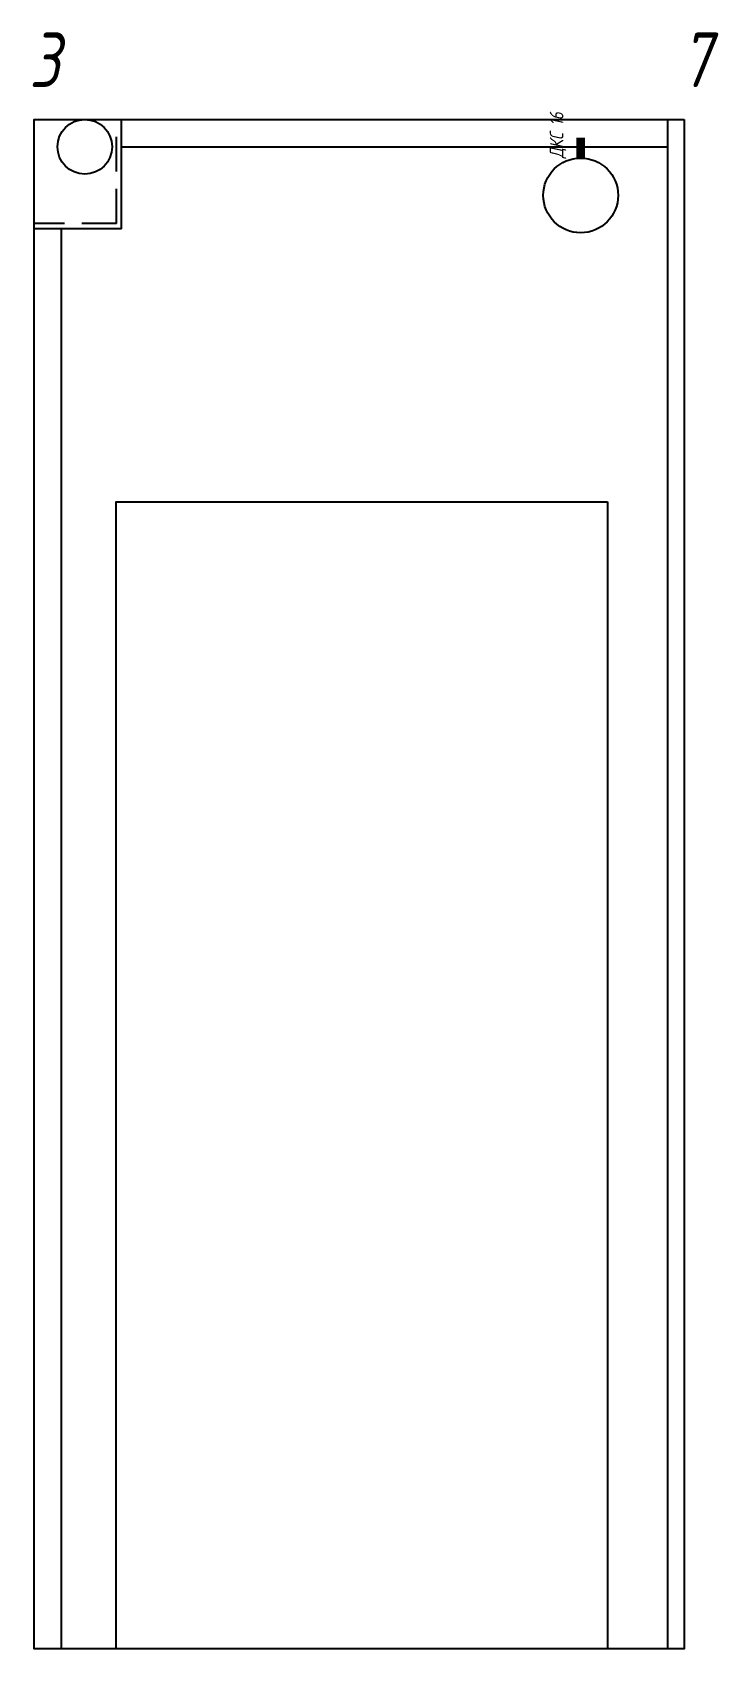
# Model space of a CAD drawing. Header units: millimetres. Extents: x -4 to 1254, y 0 to 2960.
import ezdxf
from ezdxf.enums import TextEntityAlignment as Align

# ---------------------------------------------------------------- set-up
doc = ezdxf.new("R2010")
doc.units = ezdxf.units.MM
doc.linetypes.add('DASHED', pattern=[19.05, 12.7, -6.35])
for name, color, linetype in [('01 Черновое', 7, 'Continuous'), ('02 ОВиК', 7, 'Continuous'), ('02 ЭОМ и СС', 7, 'Continuous'), ('03 Потолок', 5, 'Continuous'), ('10 Перегородки', 7, 'Continuous')]:
    doc.layers.add(name, color=color, linetype=linetype)
doc.styles.add('ГОСТ-ISOCPEUR', font='isocpeui.ttf', dxfattribs={"width": 0.8})

msp = doc.modelspace()

# ---------------------------------------------------------------- linework, layer by layer
at = {"layer": '01 Черновое'}
for points in [[(1190, 2800), (1190, 0), (0, 0), (0, 2800)], [(1050, 2100), (1050, 0), (150, 0), (150, 2100)]]:
    msp.add_lwpolyline(points, close=True, dxfattribs=at)
at = {"layer": '02 ОВиК', "color": 7, "linetype": 'Continuous', "lineweight": -2}
msp.add_circle((92.5, 2750), 50, dxfattribs=at)
msp.add_circle((92.5, 2750), 50, dxfattribs=at)
at = {"layer": '02 ОВиК', "color": 7}
msp.add_circle((1000.8, 2661), 68.5, dxfattribs=at)
msp.add_circle((1000.8, 2661), 68.5, dxfattribs=at)
at = {"layer": '02 ЭОМ и СС', "const_width": 16, "flags": 128}
msp.add_lwpolyline([(1000.8, 2729.5), (1000.8, 2767)], dxfattribs=at)
msp.add_lwpolyline([(1000.8, 2729.5), (1000.8, 2767)], dxfattribs=at)
at = {"layer": '03 Потолок', "color": 7, "linetype": 'DASHED', "ltscale": 5}
for q in [(150.5, 2800), (0, 2609.5)]:
    msp.add_line((150.5, 2609.5), q, dxfattribs=at)
at = {"layer": '03 Потолок', "color": 7, "ltscale": 5}
for p, q in [((160, 2600), (160, 2800)), ((160, 2750), (1160, 2750)), ((160, 2600), (0, 2600))]:
    msp.add_line(p, q, dxfattribs=at)
at = {"layer": '10 Перегородки', "color": 7, "linetype": 'Continuous', "ltscale": 10}
for p, q in [((1160, 2800), (1160, 0)), ((50, 0), (50, 2600))]:
    msp.add_line(p, q, dxfattribs=at)

# ---------------------------------------------------------------- texts
at = {"layer": '01 Черновое', "style": 'ГОСТ-ISOCPEUR', "width": 0.8}
for s, p in [('3', (18.7, 2909.4)), ('7', (1211.5, 2909.4))]:
    msp.add_text(s, height=100, dxfattribs=at).set_placement(p, align=Align.MIDDLE)
at = {"layer": '02 ЭОМ и СС', "insert": (974.3, 2729.1), "char_height": 25, "width": 270.313, "attachment_point": 7, "rotation": 90, "style": 'ГОСТ-ISOCPEUR'}
msp.add_mtext('{ДКС 16}', dxfattribs=at)

doc.saveas('drawing.dxf')
